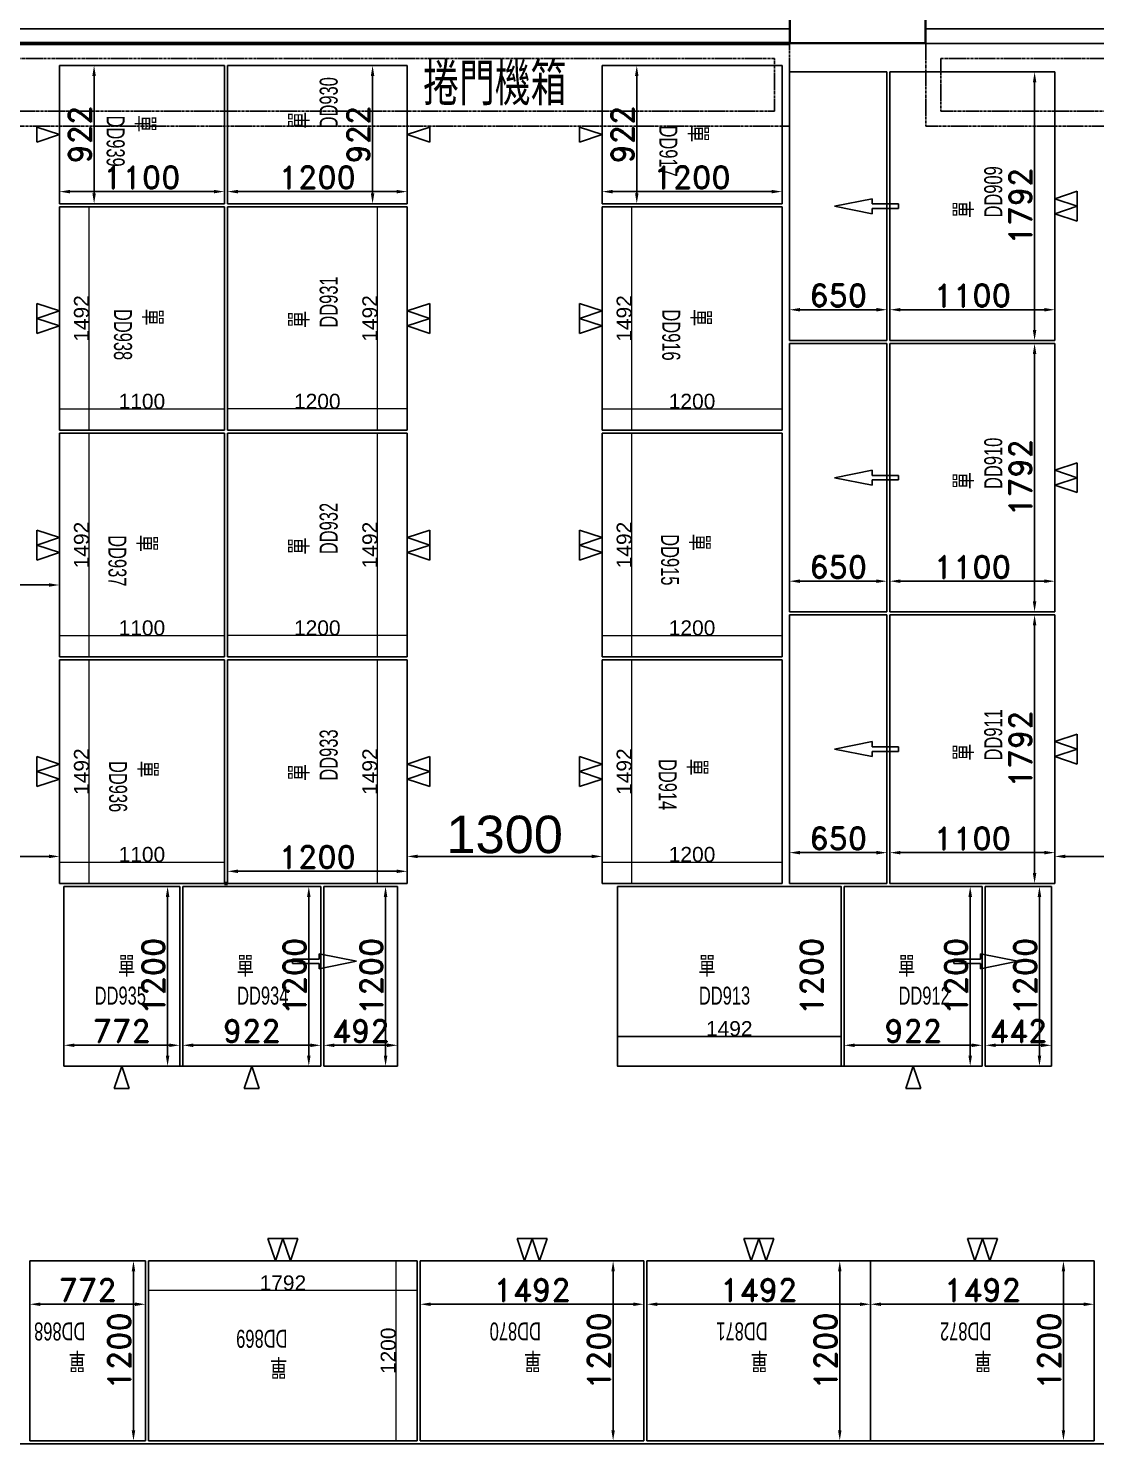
# Model space of a CAD drawing. Header units: millimetres. Extents: x 2191 to 43870, y 1353 to 35626.
# Drawn here: x 22239 to 29359, y 6926 to 16373 of the extents above; entities that cross this region are included whole.
import ezdxf

# ---------------------------------------------------------------- set-up
doc = ezdxf.new("R2010")
doc.units = ezdxf.units.MM
doc.linetypes.add('CENTER2', pattern=[28.575, 19.05, -3.175, 3.175, -3.175])
for name, color, linetype in [('archi', 8, 'Continuous'), ('OPEN', 4, 'Continuous'), ('中心線-2', 1, 'CENTER2'), ('動線', 6, 'Continuous'), ('單層倉', 5, 'Continuous'), ('文字', 7, 'Continuous'), ('标注', 7, 'Continuous'), ('標的物', 1, 'Continuous'), ('標示', 3, 'Continuous')]:
    doc.layers.add(name, color=color, linetype=linetype)
doc.styles.add('ROMAND', font='romand.shx', dxfattribs={"bigfont": 'chineset.shx'})
doc.styles.get("Standard").update_dxf_attribs({"font": 'arial.ttf'})
doc.styles.add('新細明體', font='PMingLiU.ttf', dxfattribs={"width": 0.7})
doc.dimstyles.new('ISO-25', dxfattribs={"dimtxt": 2.5, "dimasz": 2.5, "dimexe": 1.25, "dimexo": 0.625, "dimtad": 1, "dimtxsty": 'Standard', "dimcen": 2.5, "dimadec": 0, "dimazin": 0, "dimtfac": 1, "dimtmove": 0, "dimatfit": 3, "dimfxl": 1, "dimarcsym": 0})

# ---------------------------------------------------------------- blocks, each defined once
blk = doc.blocks.new('*D62')
at = {"layer": 'DEFPOINTS', "color": 0, "transparency": 16777216}
for p in [(26169.1, 9643.9), (26169.1, 9445.8), (27661.1, 9445.8)]:
    blk.add_point(p, dxfattribs=at)
at = {"layer": '标注', "color": 0, "lineweight": -2, "transparency": 16777216}
for p, q in [((26169.1, 9446.4), (26169.1, 9645.1)), ((27658.6, 9643.9), (26171.6, 9643.9)), ((27661.1, 9446.4), (27661.1, 9645.1))]:
    blk.add_line(p, q, dxfattribs=at)
at = {"layer": '标注', "color": 0, "transparency": 16777216}
for points in [[(26171.6, 9644.3), (26171.6, 9643.5), (26169.1, 9643.9)], [(27658.6, 9644.3), (27658.6, 9643.5), (27661.1, 9643.9)]]:
    blk.add_solid(points, dxfattribs=at)
at = {"layer": '标注', "color": 0, "lineweight": 5, "transparency": 16777216, "insert": (26915.1, 9695.6), "char_height": 100, "attachment_point": 5}
blk.add_mtext('1492', dxfattribs=at)

msp = doc.modelspace()

# ---------------------------------------------------------------- linework, layer by layer
at = {"color": 5, "lineweight": 25}
for p, q in [((22447.10415, 15182.48084), (22447.10415, 13690.48084)), ((23547.10415, 15182.48084), (22447.10415, 15182.48084)), ((23547.10415, 13690.48084), (23547.10415, 15182.48084)), ((23567.10415, 13690.48084), (23567.10415, 15182.48084)), ((23567.10415, 15182.48084), (24767.10415, 15182.48084)), ((24767.10415, 15182.48084), (24767.10415, 13690.48084)), ((26067.10415, 15182.48084), (26067.10415, 13690.48084)), ((27267.10415, 15182.48084), (26067.10415, 15182.48084)), ((27267.10415, 13690.48084), (27267.10415, 15182.48084)), ((22447.10415, 13690.48084), (23547.10415, 13690.48084)), ((22447.10415, 13670.13585), (22447.10415, 12178.13585)), ((23547.10415, 13670.13585), (22447.10415, 13670.13585)), ((23547.10415, 12178.13585), (23547.10415, 13670.13585)), ((24767.10415, 13690.48084), (23567.10415, 13690.48084)), ((23567.10415, 12178.13585), (23567.10415, 13670.13585)), ((23567.10415, 13670.13585), (24767.10415, 13670.13585)), ((24767.10415, 13670.13585), (24767.10415, 12178.13585)), ((26067.10415, 13690.48084), (27267.10415, 13690.48084)), ((26067.10415, 13670.13585), (26067.10415, 12178.13585)), ((27267.10415, 13670.13585), (26067.10415, 13670.13585)), ((27267.10415, 12178.13585), (27267.10415, 13670.13585)), ((22447.10415, 12178.13585), (23547.10415, 12178.13585)), ((22447.10415, 12157.79085), (22447.10415, 10665.79085)), ((23547.10415, 12157.79085), (22447.10415, 12157.79085)), ((23547.10415, 10665.79085), (23547.10415, 12157.79085)), ((24767.10415, 12178.13585), (23567.10415, 12178.13585)), ((23567.10415, 10665.79085), (23567.10415, 12157.79085)), ((23567.10415, 12157.79085), (24767.10415, 12157.79085)), ((24767.10415, 12157.79085), (24767.10415, 10665.79085)), ((26067.10415, 12178.13585), (27267.10415, 12178.13585)), ((26067.10415, 12157.79085), (26067.10415, 10665.79085)), ((27267.10415, 12157.79085), (26067.10415, 12157.79085)), ((27267.10415, 10665.79085), (27267.10415, 12157.79085)), ((22447.10415, 10665.79085), (23547.10415, 10665.79085)), ((24767.10415, 10665.79085), (23567.10415, 10665.79085)), ((26067.10415, 10665.79085), (27267.10415, 10665.79085)), ((23041.48608, 8145.79086), (24833.48608, 8145.79086)), ((23041.48608, 6945.79086), (23041.48608, 8145.79086)), ((24833.48608, 8145.79086), (24833.48608, 6945.79086)), ((24833.48608, 6945.79086), (23041.48608, 6945.79086))]:
    msp.add_line(p, q, dxfattribs=at)
at = {"layer": 'archi', "color": 7}
for p, q in [((27322.17754, 16275.79086, 3000), (27322.17754, 17175.79086, 3000)), ((28222.17754, 17175.79086, 3000), (28222.17754, 16275.79086, 3000)), ((28222.17754, 16275.79086, 3000), (27322.17754, 16275.79086, 3000)), ((20362.17753, 6925.79086, 3000), (38347.17754, 6925.79095, 3000))]:
    msp.add_line(p, q, dxfattribs=at)
at = {"layer": 'OPEN', "linetype": 'ByBlock'}
for p, q in [((28312.17731, 6925.79088, 3000), (21262.17731, 6925.79086, 3000)), ((34652.17731, 6925.79088, 3000), (28412.17731, 6925.79085, 3000))]:
    msp.add_line(p, q, dxfattribs=at)
at = {"layer": '中心線-2'}
for p, q in [((27317.17754, 16270.79086), (21277.17754, 16270.79086)), ((27317.17754, 15720.79086), (27317.17754, 16270.79086)), ((28227.17754, 16270.79086, 3000), (28227.17754, 15720.79086, 3000)), ((34417.17754, 16270.79086, 3000), (28227.17754, 16270.79086, 3000)), ((27217.17754, 16170.79086), (21377.17754, 16170.79086)), ((27217.17754, 15820.79086), (27217.17754, 16170.79086)), ((28327.17754, 16170.79086, 3000), (28327.17754, 15820.79086, 3000)), ((34317.17754, 16170.79086, 3000), (28327.17754, 16170.79086, 3000)), ((21377.17754, 15820.79086), (27217.17754, 15820.79086)), ((28327.17754, 15820.79086, 3000), (34317.17754, 15820.79086, 3000)), ((21277.17754, 15720.79086), (27317.17754, 15720.79086)), ((28227.17754, 15720.79086, 3000), (34417.17754, 15720.79086, 3000))]:
    msp.add_line(p, q, dxfattribs=at)
at = {"layer": '動線', "lineweight": -3}
for p, q in [((22297.10415, 15613.48084), (22297.10415, 15713.48084)), ((22297.10415, 15713.48084), (22447.10415, 15663.48084)), ((24917.10415, 15713.48084), (24767.10415, 15663.48084)), ((24917.10415, 15613.48084), (24917.10415, 15713.48084)), ((25917.10415, 15613.48084), (25917.10415, 15713.48084)), ((25917.10415, 15713.48084), (26067.10415, 15663.48084)), ((22447.10415, 15663.48084), (22297.10415, 15613.48084)), ((24767.10415, 15663.48084), (24917.10415, 15613.48084)), ((26067.10415, 15663.48084), (25917.10415, 15613.48084)), ((27867.55844, 15235.79063, -3000), (27617.55844, 15185.79063, -3000)), ((27867.55844, 15200.79063, -3000), (27867.55844, 15235.79063, -3000)), ((29087.10415, 15235.79085, -3000), (29237.10415, 15285.79085, -3000)), ((29237.10415, 15185.79085, -3000), (29087.10415, 15235.79085, -3000)), ((29237.10415, 15285.79085, -3000), (29237.10415, 15185.79085, -3000)), ((27617.55844, 15185.79063, -3000), (27867.55844, 15135.79063, -3000)), ((28045.19472, 15200.79063, -3000), (27867.55844, 15200.79063, -3000)), ((27867.55844, 15170.79063, -3000), (28045.19472, 15170.79063, -3000)), ((27867.55844, 15135.79063, -3000), (27867.55844, 15170.79063, -3000)), ((28045.19472, 15170.79063, -3000), (28045.19472, 15200.79063, -3000)), ((29087.10415, 15135.79085, -3000), (29237.10415, 15185.79085, -3000)), ((29237.10415, 15085.79085, -3000), (29087.10415, 15135.79085, -3000)), ((29237.10415, 15185.79085, -3000), (29237.10415, 15085.79085, -3000)), ((22447.10415, 14486.48084), (22297.10415, 14536.48084)), ((22297.10415, 14536.48084), (22297.10415, 14436.48084)), ((22297.10415, 14436.48084), (22447.10415, 14486.48084)), ((24767.10415, 14486.48084), (24917.10415, 14536.48084)), ((24917.10415, 14436.48084), (24767.10415, 14486.48084)), ((24917.10415, 14536.48084), (24917.10415, 14436.48084)), ((26067.10415, 14486.48084), (25917.10415, 14536.48084)), ((25917.10415, 14536.48084), (25917.10415, 14436.48084)), ((25917.10415, 14436.48084), (26067.10415, 14486.48084)), ((22447.10415, 14386.48084), (22297.10415, 14436.48084)), ((22297.10415, 14436.48084), (22297.10415, 14336.48084)), ((22297.10415, 14336.48084), (22447.10415, 14386.48084)), ((24767.10415, 14386.48084), (24917.10415, 14436.48084)), ((24917.10415, 14336.48084), (24767.10415, 14386.48084)), ((24917.10415, 14436.48084), (24917.10415, 14336.48084)), ((26067.10415, 14386.48084), (25917.10415, 14436.48084)), ((25917.10415, 14436.48084), (25917.10415, 14336.48084)), ((25917.10415, 14336.48084), (26067.10415, 14386.48084)), ((27867.55844, 13423.79063, -3000), (27617.55844, 13373.79063, -3000)), ((27867.55844, 13388.79063, -3000), (27867.55844, 13423.79063, -3000)), ((29087.10415, 13423.79085, -3000), (29237.10415, 13473.79085, -3000)), ((29237.10415, 13373.79085, -3000), (29087.10415, 13423.79085, -3000)), ((29237.10415, 13473.79085, -3000), (29237.10415, 13373.79085, -3000)), ((27617.55844, 13373.79063, -3000), (27867.55844, 13323.79063, -3000)), ((28045.19472, 13388.79063, -3000), (27867.55844, 13388.79063, -3000)), ((27867.55844, 13358.79063, -3000), (28045.19472, 13358.79063, -3000)), ((27867.55844, 13323.79063, -3000), (27867.55844, 13358.79063, -3000)), ((28045.19472, 13358.79063, -3000), (28045.19472, 13388.79063, -3000)), ((29087.10415, 13323.79085, -3000), (29237.10415, 13373.79085, -3000)), ((29237.10415, 13273.79085, -3000), (29087.10415, 13323.79085, -3000)), ((29237.10415, 13373.79085, -3000), (29237.10415, 13273.79085, -3000)), ((22447.10415, 12974.13585), (22297.10415, 13024.13585)), ((22297.10415, 13024.13585), (22297.10415, 12924.13585)), ((22297.10415, 12924.13585), (22447.10415, 12974.13585)), ((24767.10415, 12974.13585), (24917.10415, 13024.13585)), ((24917.10415, 12924.13585), (24767.10415, 12974.13585)), ((24917.10415, 13024.13585), (24917.10415, 12924.13585)), ((26067.10415, 12974.13585), (25917.10415, 13024.13585)), ((25917.10415, 13024.13585), (25917.10415, 12924.13585)), ((25917.10415, 12924.13585), (26067.10415, 12974.13585)), ((22447.10415, 12874.13585), (22297.10415, 12924.13585)), ((22297.10415, 12924.13585), (22297.10415, 12824.13585)), ((22297.10415, 12824.13585), (22447.10415, 12874.13585)), ((24767.10415, 12874.13585), (24917.10415, 12924.13585)), ((24917.10415, 12824.13585), (24767.10415, 12874.13585)), ((24917.10415, 12924.13585), (24917.10415, 12824.13585)), ((26067.10415, 12874.13585), (25917.10415, 12924.13585)), ((25917.10415, 12924.13585), (25917.10415, 12824.13585)), ((25917.10415, 12824.13585), (26067.10415, 12874.13585)), ((29087.10415, 11611.79085, -3000), (29237.10415, 11661.79085, -3000)), ((29237.10415, 11661.79085, -3000), (29237.10415, 11561.79085, -3000)), ((27867.55844, 11611.79063, -3000), (27617.55844, 11561.79063, -3000)), ((27617.55844, 11561.79063, -3000), (27867.55844, 11511.79063, -3000)), ((27867.55844, 11576.79063, -3000), (27867.55844, 11611.79063, -3000)), ((28045.19472, 11576.79063, -3000), (27867.55844, 11576.79063, -3000)), ((27867.55844, 11546.79063, -3000), (28045.19472, 11546.79063, -3000)), ((27867.55844, 11511.79063, -3000), (27867.55844, 11546.79063, -3000)), ((28045.19472, 11546.79063, -3000), (28045.19472, 11576.79063, -3000)), ((29237.10415, 11561.79085, -3000), (29087.10415, 11611.79085, -3000)), ((29087.10415, 11511.79085, -3000), (29237.10415, 11561.79085, -3000)), ((29237.10415, 11561.79085, -3000), (29237.10415, 11461.79085, -3000)), ((22447.10415, 11461.79085), (22297.10415, 11511.79085)), ((22297.10415, 11511.79085), (22297.10415, 11411.79085)), ((22297.10415, 11411.79085), (22447.10415, 11461.79085)), ((24767.10415, 11461.79085), (24917.10415, 11511.79085)), ((24917.10415, 11411.79085), (24767.10415, 11461.79085)), ((24917.10415, 11511.79085), (24917.10415, 11411.79085)), ((26067.10415, 11461.79085), (25917.10415, 11511.79085)), ((25917.10415, 11511.79085), (25917.10415, 11411.79085)), ((25917.10415, 11411.79085), (26067.10415, 11461.79085)), ((29237.10415, 11461.79085, -3000), (29087.10415, 11511.79085, -3000)), ((22447.10415, 11361.79085), (22297.10415, 11411.79085)), ((22297.10415, 11411.79085), (22297.10415, 11311.79085)), ((22297.10415, 11311.79085), (22447.10415, 11361.79085)), ((24767.10415, 11361.79085), (24917.10415, 11411.79085)), ((24917.10415, 11311.79085), (24767.10415, 11361.79085)), ((24917.10415, 11411.79085), (24917.10415, 11311.79085)), ((26067.10415, 11361.79085), (25917.10415, 11411.79085)), ((25917.10415, 11411.79085), (25917.10415, 11311.79085)), ((25917.10415, 11311.79085), (26067.10415, 11361.79085)), ((24179.22632, 10160.79089, -3000), (24001.59004, 10160.79089, -3000)), ((24001.59004, 10160.79089, -3000), (24001.59004, 10130.79089, -3000)), ((24001.59004, 10130.79089, -3000), (24179.22632, 10130.79089, -3000)), ((24429.22632, 10145.79089, -3000), (24179.22632, 10195.79089, -3000)), ((24179.22632, 10195.79089, -3000), (24179.22632, 10160.79089, -3000)), ((24179.22632, 10095.79089, -3000), (24429.22632, 10145.79089, -3000)), ((24179.22632, 10130.79089, -3000), (24179.22632, 10095.79089, -3000)), ((28591.22632, 10160.79089, -3000), (28413.59004, 10160.79089, -3000)), ((28413.59004, 10160.79089, -3000), (28413.59004, 10130.79089, -3000)), ((28413.59004, 10130.79089, -3000), (28591.22632, 10130.79089, -3000)), ((28841.22632, 10145.79089, -3000), (28591.22632, 10195.79089, -3000)), ((28591.22632, 10195.79089, -3000), (28591.22632, 10160.79089, -3000)), ((28591.22632, 10095.79089, -3000), (28841.22632, 10145.79089, -3000)), ((28591.22632, 10130.79089, -3000), (28591.22632, 10095.79089, -3000)), ((22813.10415, 9295.79085, -3000), (22863.10415, 9445.79085, -3000)), ((22863.10415, 9445.79085, -3000), (22913.10415, 9295.79085, -3000)), ((23680.10415, 9295.79085, -3000), (23730.10415, 9445.79085, -3000)), ((23730.10415, 9445.79085, -3000), (23780.10415, 9295.79085, -3000)), ((28092.10415, 9295.79085, -3000), (28142.10415, 9445.79085, -3000)), ((28142.10415, 9445.79085, -3000), (28192.10415, 9295.79085, -3000)), ((22913.10415, 9295.79085, -3000), (22813.10415, 9295.79085, -3000)), ((23780.10415, 9295.79085, -3000), (23680.10415, 9295.79085, -3000)), ((28192.10415, 9295.79085, -3000), (28092.10415, 9295.79085, -3000)), ((23887.48608, 8145.79086), (23837.48608, 8295.79086)), ((23837.48608, 8295.79086), (23937.48608, 8295.79086)), ((23937.48608, 8295.79086), (23887.48608, 8145.79086)), ((23987.48608, 8145.79086), (23937.48608, 8295.79086)), ((23937.48608, 8295.79086), (24037.48608, 8295.79086)), ((24037.48608, 8295.79086), (23987.48608, 8145.79086)), ((25549.48608, 8145.79086), (25499.48608, 8295.79086)), ((25499.48608, 8295.79086), (25599.48608, 8295.79086)), ((25599.48608, 8295.79086), (25549.48608, 8145.79086)), ((25649.48608, 8145.79086), (25599.48608, 8295.79086)), ((25599.48608, 8295.79086), (25699.48608, 8295.79086)), ((25699.48608, 8295.79086), (25649.48608, 8145.79086)), ((27061.48608, 8145.79086), (27011.48608, 8295.79086)), ((27011.48608, 8295.79086), (27111.48608, 8295.79086)), ((27111.48608, 8295.79086), (27061.48608, 8145.79086)), ((27161.48608, 8145.79086), (27111.48608, 8295.79086)), ((27111.48608, 8295.79086), (27211.48608, 8295.79086)), ((27211.48608, 8295.79086), (27161.48608, 8145.79086)), ((28553.48608, 8145.79086), (28503.48608, 8295.79086)), ((28503.48608, 8295.79086), (28603.48608, 8295.79086)), ((28603.48608, 8295.79086), (28553.48608, 8145.79086)), ((28653.48608, 8145.79086), (28603.48608, 8295.79086)), ((28603.48608, 8295.79086), (28703.48608, 8295.79086)), ((28703.48608, 8295.79086), (28653.48608, 8145.79086))]:
    msp.add_line(p, q, dxfattribs=at)
at = {"layer": '單層倉', "color": 6, "lineweight": 50}
for p, q in [((27317.17754, 16270.79086), (21277.17754, 16270.79086)), ((23547.10415, 10665.79085), (23567.10415, 10665.79085))]:
    msp.add_line(p, q, dxfattribs=at)
at = {"layer": '單層倉'}
for p, q in [((22447.10415, 16124.48084), (22447.10415, 15202.48084)), ((23547.10415, 16124.48084), (22447.10415, 16124.48084)), ((23547.10415, 15202.48084), (23547.10415, 16124.48084)), ((23567.10415, 15202.48084), (23567.10415, 16124.48084)), ((23567.10415, 16124.48084), (24767.10415, 16124.48084)), ((24767.10415, 16124.48084), (24767.10415, 15202.48084)), ((26067.10415, 16124.48084), (26067.10415, 15202.48084)), ((27267.10415, 16124.48084), (26067.10415, 16124.48084)), ((27267.10415, 15202.48084), (27267.10415, 16124.48084)), ((27317.10415, 16081.79085, -3000), (27317.10415, 14289.79085, -3000)), ((27967.10415, 16081.79085, -3000), (27317.10415, 16081.79085, -3000)), ((27967.10415, 14289.79085, -3000), (27967.10415, 16081.79085, -3000)), ((29087.10415, 16081.79085, -3000), (27987.10415, 16081.79085, -3000)), ((27987.10415, 16081.79085, -3000), (27987.10415, 14289.79085, -3000)), ((29087.10415, 14289.79085, -3000), (29087.10415, 16081.79085, -3000)), ((22447.10415, 15202.48084), (23547.10415, 15202.48084)), ((24767.10415, 15202.48084), (23567.10415, 15202.48084)), ((26067.10415, 15202.48084), (27267.10415, 15202.48084)), ((27317.10415, 14289.79085, -3000), (27967.10415, 14289.79085, -3000)), ((27317.10415, 14269.79085, -3000), (27317.10415, 12477.79085, -3000)), ((27967.10415, 14269.79085, -3000), (27317.10415, 14269.79085, -3000)), ((27967.10415, 12477.79085, -3000), (27967.10415, 14269.79085, -3000)), ((27987.10415, 14289.79085, -3000), (29087.10415, 14289.79085, -3000)), ((29087.10415, 14269.79085, -3000), (27987.10415, 14269.79085, -3000)), ((27987.10415, 14269.79085, -3000), (27987.10415, 12477.79085, -3000)), ((29087.10415, 12477.79085, -3000), (29087.10415, 14269.79085, -3000)), ((27317.10415, 12477.79085, -3000), (27967.10415, 12477.79085, -3000)), ((27987.10415, 12477.79085, -3000), (29087.10415, 12477.79085, -3000)), ((27317.10415, 12457.79085, -3000), (27317.10415, 10665.79085, -3000)), ((27967.10415, 12457.79085, -3000), (27317.10415, 12457.79085, -3000)), ((27967.10415, 10665.79085, -3000), (27967.10415, 12457.79085, -3000)), ((29087.10415, 12457.79085, -3000), (27987.10415, 12457.79085, -3000)), ((27987.10415, 12457.79085, -3000), (27987.10415, 10665.79085, -3000)), ((29087.10415, 10665.79085, -3000), (29087.10415, 12457.79085, -3000)), ((23249.10415, 10645.79085, -3000), (22477.10415, 10645.79085, -3000)), ((22477.10415, 10645.79085, -3000), (22477.10415, 9445.79085, -3000)), ((23249.10415, 9445.79085, -3000), (23249.10415, 10645.79085, -3000)), ((24191.10415, 10645.79085, -3000), (23269.10415, 10645.79085, -3000)), ((23269.10415, 10645.79085, -3000), (23269.10415, 9445.79085, -3000)), ((24191.10415, 9445.79085, -3000), (24191.10415, 10645.79085, -3000)), ((24703.10415, 10645.79085, -3000), (24211.10415, 10645.79085, -3000)), ((24211.10415, 10645.79085, -3000), (24211.10415, 9445.79085, -3000)), ((24703.10415, 9445.79085, -3000), (24703.10415, 10645.79085, -3000)), ((27317.10415, 10665.79085, -3000), (27967.10415, 10665.79085, -3000)), ((28603.10415, 10645.79085, -3000), (27681.10415, 10645.79085, -3000)), ((27681.10415, 10645.79085, -3000), (27681.10415, 9445.79085, -3000)), ((27987.10415, 10665.79085, -3000), (29087.10415, 10665.79085, -3000)), ((28603.10415, 9445.79085, -3000), (28603.10415, 10645.79085, -3000)), ((29065.10415, 10645.79085, -3000), (28623.10415, 10645.79085, -3000)), ((28623.10415, 10645.79085, -3000), (28623.10415, 9445.79085, -3000)), ((29065.10415, 9445.79085, -3000), (29065.10415, 10645.79085, -3000)), ((22477.10415, 9445.79085, -3000), (23249.10415, 9445.79085, -3000)), ((23269.10415, 9445.79085, -3000), (24191.10415, 9445.79085, -3000)), ((24211.10415, 9445.79085, -3000), (24703.10415, 9445.79085, -3000)), ((27681.10415, 9445.79085, -3000), (28603.10415, 9445.79085, -3000)), ((28623.10415, 9445.79085, -3000), (29065.10415, 9445.79085, -3000)), ((23021.48608, 8145.79083, 0), (22249.48608, 8145.79083, 0)), ((22249.48608, 8145.79083, 0), (22249.48608, 6945.79083, 0)), ((23021.48608, 6945.79083, 0), (23021.48608, 8145.79083, 0)), ((26345.48608, 8145.79086), (24853.48608, 8145.79086)), ((24853.48608, 8145.79086), (24853.48608, 6945.79086)), ((26345.48608, 6945.79086), (26345.48608, 8145.79086)), ((27857.48608, 8145.79086), (26365.48608, 8145.79086)), ((26365.48608, 8145.79086), (26365.48608, 6945.79086)), ((29349.48608, 8145.79086), (27857.48608, 8145.79086)), ((27857.48608, 8145.79086), (27857.48608, 6945.79086)), ((27857.48608, 6945.79086), (27857.48608, 8145.79086)), ((29349.48608, 6945.79086), (29349.48608, 8145.79086)), ((22249.48608, 6945.79083, 0), (23021.48608, 6945.79083, 0)), ((24853.48608, 6945.79086), (26345.48608, 6945.79086)), ((26365.48608, 6945.79086), (27857.48608, 6945.79086)), ((27857.48608, 6945.79086), (29349.48608, 6945.79086))]:
    msp.add_line(p, q, dxfattribs=at)
at = {"layer": '單層倉', "color": 5, "lineweight": 25}
for p, q in [((23269.10415, 9445.79085, -3000), (23249.10415, 9445.79085, -3000)), ((27661.10415, 9445.79085, -3000), (27681.10415, 9445.79085, -3000))]:
    msp.add_line(p, q, dxfattribs=at)
at = {"layer": '單層倉', "color": 5, "lineweight": 25, "elevation": -3000}
msp.add_lwpolyline([(26169.10415, 10645.79085), (27661.10415, 10645.79085), (27661.10415, 9445.79085), (26169.10415, 9445.79085)], close=True, dxfattribs=at)
at = {"layer": '标注', "color": 252, "lineweight": 5, "true_color": 0x939598}
for p, q in [((22447.72915, 15182.48084), (22646.43849, 15182.48084)), ((22645.18849, 13692.98084), (22645.18849, 15179.98084)), ((24766.47915, 15182.48084), (24567.76982, 15182.48084)), ((24569.01982, 13692.98084), (24569.01982, 15179.98084)), ((26067.72915, 15182.48084), (26266.43849, 15182.48084)), ((26265.18849, 13692.98084), (26265.18849, 15179.98084)), ((22447.10415, 13691.10584), (22447.10415, 13833.72317)), ((22449.60415, 13832.47317), (23544.60415, 13832.47317)), ((23547.10415, 13691.10584), (23547.10415, 13833.72317)), ((23567.10415, 13691.10584), (23567.10415, 13833.72317)), ((24764.60415, 13832.47317), (23569.60415, 13832.47317)), ((24767.10415, 13691.10584), (24767.10415, 13833.72317)), ((26067.10415, 13691.10584), (26067.10415, 13833.72317)), ((26069.60415, 13832.47317), (27264.60415, 13832.47317)), ((27267.10415, 13691.10584), (27267.10415, 13833.72317)), ((22447.72915, 13690.48084), (22646.43849, 13690.48084)), ((22447.72915, 13670.13585), (22646.43849, 13670.13585)), ((22645.18849, 12180.63585), (22645.18849, 13667.63585)), ((24766.47915, 13690.48084), (24567.76982, 13690.48084)), ((24766.47915, 13670.13585), (24567.76982, 13670.13585)), ((24569.01982, 12180.63585), (24569.01982, 13667.63585)), ((26067.72915, 13690.48084), (26266.43849, 13690.48084)), ((26067.72915, 13670.13585), (26266.43849, 13670.13585)), ((26265.18849, 12180.63585), (26265.18849, 13667.63585)), ((22447.10415, 12178.76085), (22447.10415, 12321.37817)), ((22449.60415, 12320.12817), (23544.60415, 12320.12817)), ((23547.10415, 12178.76085), (23547.10415, 12321.37817)), ((23567.10415, 12178.76085), (23567.10415, 12321.37817)), ((24764.60415, 12320.12817), (23569.60415, 12320.12817)), ((24767.10415, 12178.76085), (24767.10415, 12321.37817)), ((26067.10415, 12178.76085), (26067.10415, 12321.37817)), ((26069.60415, 12320.12817), (27264.60415, 12320.12817)), ((27267.10415, 12178.76085), (27267.10415, 12321.37817)), ((22447.72915, 12178.13585), (22646.43849, 12178.13585)), ((22447.72915, 12157.79085), (22646.43849, 12157.79085)), ((22645.18849, 10668.29085), (22645.18849, 12155.29085)), ((24766.47915, 12178.13585), (24567.76982, 12178.13585)), ((24766.47915, 12157.79085), (24567.76982, 12157.79085)), ((24569.01982, 10668.29085), (24569.01982, 12155.29085)), ((26067.72915, 12178.13585), (26266.43849, 12178.13585)), ((26067.72915, 12157.79085), (26266.43849, 12157.79085)), ((26265.18849, 10668.29085), (26265.18849, 12155.29085)), ((22447.10415, 10666.41585), (22447.10415, 10809.03318)), ((22449.60415, 10807.78318), (23544.60415, 10807.78318)), ((23547.10415, 10666.41585), (23547.10415, 10809.03318)), ((26067.10415, 10666.41585), (26067.10415, 10809.03318)), ((26069.60415, 10807.78318), (27264.60415, 10807.78318)), ((27267.10415, 10666.41585), (27267.10415, 10809.03318)), ((22447.72915, 10665.79085), (22646.43849, 10665.79085)), ((24766.47915, 10665.79085), (24567.76982, 10665.79085)), ((26067.72915, 10665.79085), (26266.43849, 10665.79085)), ((23041.48608, 8145.16586), (23041.48608, 7946.45652)), ((24832.86108, 8145.79086), (24690.24375, 8145.79086)), ((24691.49375, 8143.29086), (24691.49375, 6948.29086)), ((24833.48608, 8145.16586), (24833.48608, 7946.45652)), ((24830.98608, 7947.70652), (23043.98608, 7947.70652)), ((24832.86108, 6945.79086), (24690.24375, 6945.79086))]:
    msp.add_line(p, q, dxfattribs=at)
at = {"layer": '标注', "color": 252, "lineweight": 50, "true_color": 0x939598}
for points in [[(22644.77183, 15179.98084), (22645.60516, 15179.98084), (22645.18849, 15182.48084)], [(24568.60315, 15179.98084), (24569.43648, 15179.98084), (24569.01982, 15182.48084)], [(26264.77183, 15179.98084), (26265.60516, 15179.98084), (26265.18849, 15182.48084)], [(22449.60415, 13832.88983), (22449.60415, 13832.0565), (22447.10415, 13832.47317)], [(23544.60415, 13832.88983), (23544.60415, 13832.0565), (23547.10415, 13832.47317)], [(23569.60415, 13832.88983), (23569.60415, 13832.0565), (23567.10415, 13832.47317)], [(24764.60415, 13832.88983), (24764.60415, 13832.0565), (24767.10415, 13832.47317)], [(26069.60415, 13832.88983), (26069.60415, 13832.0565), (26067.10415, 13832.47317)], [(27264.60415, 13832.88983), (27264.60415, 13832.0565), (27267.10415, 13832.47317)], [(22644.77183, 13692.98084), (22645.60516, 13692.98084), (22645.18849, 13690.48084)], [(22644.77183, 13667.63585), (22645.60516, 13667.63585), (22645.18849, 13670.13585)], [(24568.60315, 13692.98084), (24569.43648, 13692.98084), (24569.01982, 13690.48084)], [(24568.60315, 13667.63585), (24569.43648, 13667.63585), (24569.01982, 13670.13585)], [(26264.77183, 13692.98084), (26265.60516, 13692.98084), (26265.18849, 13690.48084)], [(26264.77183, 13667.63585), (26265.60516, 13667.63585), (26265.18849, 13670.13585)], [(22449.60415, 12320.54484), (22449.60415, 12319.71151), (22447.10415, 12320.12817)], [(23544.60415, 12320.54484), (23544.60415, 12319.71151), (23547.10415, 12320.12817)], [(23569.60415, 12320.54484), (23569.60415, 12319.71151), (23567.10415, 12320.12817)], [(24764.60415, 12320.54484), (24764.60415, 12319.71151), (24767.10415, 12320.12817)], [(26069.60415, 12320.54484), (26069.60415, 12319.71151), (26067.10415, 12320.12817)], [(27264.60415, 12320.54484), (27264.60415, 12319.71151), (27267.10415, 12320.12817)], [(22644.77183, 12180.63585), (22645.60516, 12180.63585), (22645.18849, 12178.13585)], [(22644.77183, 12155.29085), (22645.60516, 12155.29085), (22645.18849, 12157.79085)], [(24568.60315, 12180.63585), (24569.43648, 12180.63585), (24569.01982, 12178.13585)], [(24568.60315, 12155.29085), (24569.43648, 12155.29085), (24569.01982, 12157.79085)], [(26264.77183, 12180.63585), (26265.60516, 12180.63585), (26265.18849, 12178.13585)], [(26264.77183, 12155.29085), (26265.60516, 12155.29085), (26265.18849, 12157.79085)], [(22449.60415, 10808.19984), (22449.60415, 10807.36651), (22447.10415, 10807.78318)], [(23544.60415, 10808.19984), (23544.60415, 10807.36651), (23547.10415, 10807.78318)], [(26069.60415, 10808.19984), (26069.60415, 10807.36651), (26067.10415, 10807.78318)], [(27264.60415, 10808.19984), (27264.60415, 10807.36651), (27267.10415, 10807.78318)], [(22644.77183, 10668.29085), (22645.60516, 10668.29085), (22645.18849, 10665.79085)], [(24568.60315, 10668.29085), (24569.43648, 10668.29085), (24569.01982, 10665.79085)], [(26264.77183, 10668.29085), (26265.60516, 10668.29085), (26265.18849, 10665.79085)], [(24691.07709, 8143.29086), (24691.91042, 8143.29086), (24691.49375, 8145.79086)], [(23043.98608, 7948.12319), (23043.98608, 7947.28986), (23041.48608, 7947.70652)], [(24830.98608, 7948.12319), (24830.98608, 7947.28986), (24833.48608, 7947.70652)], [(24691.07709, 6948.29086), (24691.91042, 6948.29086), (24691.49375, 6945.79086)]]:
    msp.add_solid(points, dxfattribs=at)
at = {"layer": '標的物'}
for p, q in [((27317.17754, 17180.79086, 3000), (27317.17754, 16270.79086, 3000)), ((28227.17754, 16270.79086, 3000), (28227.17754, 17180.79086, 3000)), ((27317.17754, 16370.79086), (21277.17754, 16370.79086)), ((27317.17754, 16270.79086), (27317.17754, 16370.79086)), ((34417.17754, 16370.79086, 3000), (28227.17754, 16370.79086, 3000)), ((28227.17754, 16370.79086, 3000), (28227.17754, 16270.79086, 3000)), ((21277.17754, 16270.79086), (27317.17754, 16270.79086)), ((27317.17754, 16270.79086, 3000), (28227.17754, 16270.79086, 3000)), ((28227.17754, 16270.79086, 3000), (34417.17754, 16270.79086, 3000)), ((39363.6462, 6925.79086, 3000), (20362.17753, 6925.79086, 3000))]:
    msp.add_line(p, q, dxfattribs=at)
at = {"layer": '標示', "color": 251}
for p, q in [((22447.10415, 16124.48084), (22698.21698, 16124.48084)), ((24767.10415, 16124.48084), (24515.99132, 16124.48084)), ((26067.10415, 16124.48084), (26318.21698, 16124.48084)), ((29087.10415, 16081.79085, -3000), (28932.01763, 16081.79085, -3000)), ((22678.21698, 16054.48084), (22678.21698, 15272.48084)), ((24535.99132, 16054.48084), (24535.99132, 15272.48084)), ((26298.21698, 16054.48084), (26298.21698, 15272.48084)), ((28952.01763, 14359.79085, -3000), (28952.01763, 16011.79085, -3000)), ((22447.10415, 15202.48084), (22447.10415, 15303.09892)), ((23477.10415, 15283.09892), (22517.10415, 15283.09892)), ((23547.10415, 15202.48084), (23547.10415, 15303.09892)), ((23567.10415, 15202.48084), (23567.10415, 15303.09892)), ((23637.10415, 15283.09892), (24697.10415, 15283.09892)), ((24767.10415, 15202.48084), (24767.10415, 15303.09892)), ((26067.10415, 15202.48084), (26067.10415, 15303.09892)), ((27197.10415, 15283.09892), (26137.10415, 15283.09892)), ((27267.10415, 15202.48084), (27267.10415, 15303.09892)), ((22447.10415, 15202.48084), (22698.21698, 15202.48084)), ((24767.10415, 15202.48084), (24515.99132, 15202.48084)), ((26067.10415, 15202.48084), (26318.21698, 15202.48084)), ((27317.10415, 14289.79085, -3000), (27317.10415, 14514.83485, -3000)), ((27897.10415, 14494.83485, -3000), (27387.10415, 14494.83485, -3000)), ((27967.10415, 14289.79085, -3000), (27967.10415, 14514.83485, -3000)), ((27987.10415, 14289.79085, -3000), (27987.10415, 14514.83485, -3000)), ((28057.10415, 14494.83485, -3000), (29017.10415, 14494.83485, -3000)), ((29087.10415, 14289.79085, -3000), (29087.10415, 14514.83485, -3000)), ((29087.10415, 14289.79085, -3000), (28932.01763, 14289.79085, -3000)), ((29087.10415, 14269.79085, -3000), (28932.01763, 14269.79085, -3000)), ((28952.01763, 12547.79085, -3000), (28952.01763, 14199.79085, -3000)), ((27317.10415, 12477.79085, -3000), (27317.10415, 12702.83485, -3000)), ((27897.10415, 12682.83485, -3000), (27387.10415, 12682.83485, -3000)), ((27967.10415, 12477.79085, -3000), (27967.10415, 12702.83485, -3000)), ((27987.10415, 12477.79085, -3000), (27987.10415, 12702.83485, -3000)), ((28057.10415, 12682.83485, -3000), (29017.10415, 12682.83485, -3000)), ((29087.10415, 12477.79085, -3000), (29087.10415, 12702.83485, -3000)), ((29087.10415, 12477.79085, -3000), (28932.01763, 12477.79085, -3000)), ((29087.10415, 12457.79085, -3000), (28932.01763, 12457.79085, -3000)), ((28952.01763, 10735.79085, -3000), (28952.01763, 12387.79085, -3000)), ((27317.10415, 10665.79085, -3000), (27317.10415, 10890.83485, -3000)), ((27897.10415, 10870.83485, -3000), (27387.10415, 10870.83485, -3000)), ((27967.10415, 10665.79085, -3000), (27967.10415, 10890.83485, -3000)), ((27987.10415, 10665.79085, -3000), (27987.10415, 10890.83485, -3000)), ((28057.10415, 10870.83485, -3000), (29017.10415, 10870.83485, -3000)), ((29087.10415, 10665.79085, -3000), (29087.10415, 10890.83485, -3000)), ((23567.10415, 10665.79085), (23567.10415, 10766.40893)), ((23637.10415, 10746.40893), (24697.10415, 10746.40893)), ((24767.10415, 10665.79085), (24767.10415, 10766.40893)), ((23249.10415, 10645.79085, -3000), (23148.48608, 10645.79085, -3000)), ((24191.10415, 10645.79085, -3000), (24090.48608, 10645.79085, -3000)), ((24703.10415, 10645.79085, -3000), (24602.48608, 10645.79085, -3000)), ((28603.10415, 10645.79085, -3000), (28502.48608, 10645.79085, -3000)), ((29087.10415, 10665.79085, -3000), (28932.01763, 10665.79085, -3000)), ((29065.10415, 10645.79085, -3000), (28964.48608, 10645.79085, -3000)), ((23168.48608, 10575.79085, -3000), (23168.48608, 9515.79085, -3000)), ((24110.48608, 10575.79085, -3000), (24110.48608, 9515.79085, -3000)), ((24622.48608, 10575.79085, -3000), (24622.48608, 9515.79085, -3000)), ((28522.48608, 10575.79085, -3000), (28522.48608, 9515.79085, -3000)), ((28984.48608, 10575.79085, -3000), (28984.48608, 9515.79085, -3000)), ((22477.10415, 9445.79085, -3000), (22477.10415, 9605.03295, -3000)), ((22547.10415, 9585.03295, -3000), (23179.10415, 9585.03295, -3000)), ((23249.10415, 9445.79085, -3000), (23249.10415, 9605.03295, -3000)), ((23269.10415, 9445.79085, -3000), (23269.10415, 9605.03295, -3000)), ((23339.10415, 9585.03295, -3000), (24121.10415, 9585.03295, -3000)), ((24191.10415, 9445.79085, -3000), (24191.10415, 9605.03295, -3000)), ((24211.10415, 9445.79085, -3000), (24211.10415, 9605.03295, -3000)), ((24281.10415, 9585.03295, -3000), (24633.10415, 9585.03295, -3000)), ((24703.10415, 9445.79085, -3000), (24703.10415, 9605.03295, -3000)), ((27681.10415, 9445.79085, -3000), (27681.10415, 9605.03295, -3000)), ((27751.10415, 9585.03295, -3000), (28533.10415, 9585.03295, -3000)), ((28603.10415, 9445.79085, -3000), (28603.10415, 9605.03295, -3000)), ((28623.10415, 9445.79085, -3000), (28623.10415, 9605.03295, -3000)), ((28693.10415, 9585.03295, -3000), (28995.10415, 9585.03295, -3000)), ((29065.10415, 9445.79085, -3000), (29065.10415, 9605.03295, -3000)), ((23249.10415, 9445.79085, -3000), (23148.48608, 9445.79085, -3000)), ((24191.10415, 9445.79085, -3000), (24090.48608, 9445.79085, -3000)), ((24703.10415, 9445.79085, -3000), (24602.48608, 9445.79085, -3000)), ((28603.10415, 9445.79085, -3000), (28502.48608, 9445.79085, -3000)), ((29065.10415, 9445.79085, -3000), (28964.48608, 9445.79085, -3000)), ((22249.48608, 8145.79083, 0), (22249.48608, 7836.60485, 0)), ((23021.48608, 8145.79083, 0), (22920.868, 8145.79083, 0)), ((23021.48608, 8145.79083, 0), (23021.48608, 7836.60485, 0)), ((24853.48608, 8145.79086), (24853.48608, 7836.60488)), ((26345.48608, 8145.79086), (26120.44208, 8145.79086)), ((26345.48608, 8145.79086), (26345.48608, 7836.60488)), ((26365.48608, 8145.79086), (26365.48608, 7836.60488)), ((27857.48608, 8145.79086), (27632.44208, 8145.79086)), ((27857.48608, 8145.79086), (27857.48608, 7836.60488)), ((27857.48608, 8145.79086), (27857.48608, 7836.60488)), ((29349.48608, 8145.79086), (29124.44208, 8145.79086)), ((29349.48608, 8145.79086), (29349.48608, 7836.60488)), ((22940.868, 7015.79083, 0), (22940.868, 8075.79083, 0)), ((26140.44208, 7015.79086), (26140.44208, 8075.79086)), ((27652.44208, 7015.79086), (27652.44208, 8075.79086)), ((29144.44208, 7015.79086), (29144.44208, 8075.79086)), ((22951.48608, 7856.60485, 0), (22319.48608, 7856.60485, 0)), ((26275.48608, 7856.60488), (24923.48608, 7856.60488)), ((27787.48608, 7856.60488), (26435.48608, 7856.60488)), ((29279.48608, 7856.60488), (27927.48608, 7856.60488)), ((23021.48608, 6945.79083, 0), (22920.868, 6945.79083, 0)), ((26345.48608, 6945.79086), (26120.44208, 6945.79086)), ((27857.48608, 6945.79086), (27632.44208, 6945.79086)), ((29349.48608, 6945.79086), (29124.44208, 6945.79086))]:
    msp.add_line(p, q, dxfattribs=at)
at = {"layer": '標示'}
for p, q in [((22447.10415, 12477.42808, -3000), (22447.10415, 12677.486, -3000)), ((21217.10415, 12657.486, -3000), (22377.10415, 12657.486, -3000)), ((22447.10415, 10665.79085, -3000), (22447.10415, 10865.84877, -3000)), ((24767.10415, 10665.79085, -3000), (24767.10415, 10865.84877, -3000)), ((26067.10415, 10665.79085, -3000), (26067.10415, 10865.84877, -3000)), ((29087.10415, 10665.79085, -3000), (29087.10415, 10865.84877, -3000)), ((21217.10415, 10845.84877, -3000), (22377.10415, 10845.84877, -3000)), ((24837.10415, 10845.84877, -3000), (25997.10415, 10845.84877, -3000)), ((29157.10415, 10845.84877, -3000), (30317.10415, 10845.84877, -3000))]:
    msp.add_line(p, q, dxfattribs=at)
at = {"layer": '標示', "color": 251, "lineweight": 50}
for points in [[(22666.55032, 16054.48084), (22689.88365, 16054.48084), (22678.21698, 16124.48084)], [(24524.32466, 16054.48084), (24547.65799, 16054.48084), (24535.99132, 16124.48084)], [(26286.55032, 16054.48084), (26309.88365, 16054.48084), (26298.21698, 16124.48084)], [(28940.35096, 16011.79085, -3000), (28963.6843, 16011.79085, -3000), (28952.01763, 16081.79085, -3000)], [(22517.10415, 15294.76559), (22517.10415, 15271.43225), (22447.10415, 15283.09892)], [(22666.55032, 15272.48084), (22689.88365, 15272.48084), (22678.21698, 15202.48084)], [(23477.10415, 15294.76559), (23477.10415, 15271.43225), (23547.10415, 15283.09892)], [(23637.10415, 15294.76559), (23637.10415, 15271.43225), (23567.10415, 15283.09892)], [(24524.32466, 15272.48084), (24547.65799, 15272.48084), (24535.99132, 15202.48084)], [(24697.10415, 15294.76559), (24697.10415, 15271.43225), (24767.10415, 15283.09892)], [(26137.10415, 15294.76559), (26137.10415, 15271.43225), (26067.10415, 15283.09892)], [(26286.55032, 15272.48084), (26309.88365, 15272.48084), (26298.21698, 15202.48084)], [(27197.10415, 15294.76559), (27197.10415, 15271.43225), (27267.10415, 15283.09892)], [(27387.10415, 14506.50151, -3000), (27387.10415, 14483.16818, -3000), (27317.10415, 14494.83485, -3000)], [(27897.10415, 14506.50151, -3000), (27897.10415, 14483.16818, -3000), (27967.10415, 14494.83485, -3000)], [(28057.10415, 14506.50151, -3000), (28057.10415, 14483.16818, -3000), (27987.10415, 14494.83485, -3000)], [(29017.10415, 14506.50151, -3000), (29017.10415, 14483.16818, -3000), (29087.10415, 14494.83485, -3000)], [(28940.35096, 14359.79085, -3000), (28963.6843, 14359.79085, -3000), (28952.01763, 14289.79085, -3000)], [(28940.35096, 14199.79085, -3000), (28963.6843, 14199.79085, -3000), (28952.01763, 14269.79085, -3000)], [(27387.10415, 12694.50151, -3000), (27387.10415, 12671.16818, -3000), (27317.10415, 12682.83485, -3000)], [(27897.10415, 12694.50151, -3000), (27897.10415, 12671.16818, -3000), (27967.10415, 12682.83485, -3000)], [(28057.10415, 12694.50151, -3000), (28057.10415, 12671.16818, -3000), (27987.10415, 12682.83485, -3000)], [(29017.10415, 12694.50151, -3000), (29017.10415, 12671.16818, -3000), (29087.10415, 12682.83485, -3000)], [(28940.35096, 12547.79085, -3000), (28963.6843, 12547.79085, -3000), (28952.01763, 12477.79085, -3000)], [(28940.35096, 12387.79085, -3000), (28963.6843, 12387.79085, -3000), (28952.01763, 12457.79085, -3000)], [(27387.10415, 10882.50151, -3000), (27387.10415, 10859.16818, -3000), (27317.10415, 10870.83485, -3000)], [(27897.10415, 10882.50151, -3000), (27897.10415, 10859.16818, -3000), (27967.10415, 10870.83485, -3000)], [(28057.10415, 10882.50151, -3000), (28057.10415, 10859.16818, -3000), (27987.10415, 10870.83485, -3000)], [(29017.10415, 10882.50151, -3000), (29017.10415, 10859.16818, -3000), (29087.10415, 10870.83485, -3000)], [(23637.10415, 10758.0756), (23637.10415, 10734.74226), (23567.10415, 10746.40893)], [(24697.10415, 10758.0756), (24697.10415, 10734.74226), (24767.10415, 10746.40893)], [(28940.35096, 10735.79085, -3000), (28963.6843, 10735.79085, -3000), (28952.01763, 10665.79085, -3000)], [(23156.81941, 10575.79085, -3000), (23180.15274, 10575.79085, -3000), (23168.48608, 10645.79085, -3000)], [(24098.81941, 10575.79085, -3000), (24122.15274, 10575.79085, -3000), (24110.48608, 10645.79085, -3000)], [(24610.81941, 10575.79085, -3000), (24634.15274, 10575.79085, -3000), (24622.48608, 10645.79085, -3000)], [(28510.81941, 10575.79085, -3000), (28534.15274, 10575.79085, -3000), (28522.48608, 10645.79085, -3000)], [(28972.81941, 10575.79085, -3000), (28996.15274, 10575.79085, -3000), (28984.48608, 10645.79085, -3000)], [(22547.10415, 9596.69962, -3000), (22547.10415, 9573.36629, -3000), (22477.10415, 9585.03295, -3000)], [(23179.10415, 9596.69962, -3000), (23179.10415, 9573.36629, -3000), (23249.10415, 9585.03295, -3000)], [(23339.10415, 9596.69962, -3000), (23339.10415, 9573.36629, -3000), (23269.10415, 9585.03295, -3000)], [(24121.10415, 9596.69962, -3000), (24121.10415, 9573.36629, -3000), (24191.10415, 9585.03295, -3000)], [(24281.10415, 9596.69962, -3000), (24281.10415, 9573.36629, -3000), (24211.10415, 9585.03295, -3000)], [(24633.10415, 9596.69962, -3000), (24633.10415, 9573.36629, -3000), (24703.10415, 9585.03295, -3000)], [(27751.10415, 9596.69962, -3000), (27751.10415, 9573.36629, -3000), (27681.10415, 9585.03295, -3000)], [(28533.10415, 9596.69962, -3000), (28533.10415, 9573.36629, -3000), (28603.10415, 9585.03295, -3000)], [(28693.10415, 9596.69962, -3000), (28693.10415, 9573.36629, -3000), (28623.10415, 9585.03295, -3000)], [(28995.10415, 9596.69962, -3000), (28995.10415, 9573.36629, -3000), (29065.10415, 9585.03295, -3000)], [(23156.81941, 9515.79085, -3000), (23180.15274, 9515.79085, -3000), (23168.48608, 9445.79085, -3000)], [(24098.81941, 9515.79085, -3000), (24122.15274, 9515.79085, -3000), (24110.48608, 9445.79085, -3000)], [(24610.81941, 9515.79085, -3000), (24634.15274, 9515.79085, -3000), (24622.48608, 9445.79085, -3000)], [(28510.81941, 9515.79085, -3000), (28534.15274, 9515.79085, -3000), (28522.48608, 9445.79085, -3000)], [(28972.81941, 9515.79085, -3000), (28996.15274, 9515.79085, -3000), (28984.48608, 9445.79085, -3000)], [(22929.20133, 8075.79083, 0), (22952.53467, 8075.79083, 0), (22940.868, 8145.79083, 0)], [(26128.77542, 8075.79086), (26152.10875, 8075.79086), (26140.44208, 8145.79086)], [(27640.77542, 8075.79086), (27664.10875, 8075.79086), (27652.44208, 8145.79086)], [(29132.77542, 8075.79086), (29156.10875, 8075.79086), (29144.44208, 8145.79086)], [(22319.48608, 7868.27152, 0), (22319.48608, 7844.93818, 0), (22249.48608, 7856.60485, 0)], [(22951.48608, 7868.27152, 0), (22951.48608, 7844.93818, 0), (23021.48608, 7856.60485, 0)], [(24923.48608, 7868.27155), (24923.48608, 7844.93821), (24853.48608, 7856.60488)], [(26275.48608, 7868.27155), (26275.48608, 7844.93821), (26345.48608, 7856.60488)], [(26435.48608, 7868.27155), (26435.48608, 7844.93821), (26365.48608, 7856.60488)], [(27787.48608, 7868.27155), (27787.48608, 7844.93821), (27857.48608, 7856.60488)], [(27927.48608, 7868.27155), (27927.48608, 7844.93821), (27857.48608, 7856.60488)], [(29279.48608, 7868.27155), (29279.48608, 7844.93821), (29349.48608, 7856.60488)], [(22929.20133, 7015.79083, 0), (22952.53467, 7015.79083, 0), (22940.868, 6945.79083, 0)], [(26128.77542, 7015.79086), (26152.10875, 7015.79086), (26140.44208, 6945.79086)], [(27640.77542, 7015.79086), (27664.10875, 7015.79086), (27652.44208, 6945.79086)], [(29132.77542, 7015.79086), (29156.10875, 7015.79086), (29144.44208, 6945.79086)]]:
    msp.add_solid(points, dxfattribs=at)
at = {"layer": '標示', "lineweight": 50}
for points in [[(22377.10415, 12669.15267, -3000), (22377.10415, 12645.81933, -3000), (22447.10415, 12657.486, -3000)], [(22377.10415, 10857.51544, -3000), (22377.10415, 10834.1821, -3000), (22447.10415, 10845.84877, -3000)], [(24837.10415, 10857.51544, -3000), (24837.10415, 10834.1821, -3000), (24767.10415, 10845.84877, -3000)], [(25997.10415, 10857.51544, -3000), (25997.10415, 10834.1821, -3000), (26067.10415, 10845.84877, -3000)], [(29157.10415, 10857.51544, -3000), (29157.10415, 10834.1821, -3000), (29087.10415, 10845.84877, -3000)]]:
    msp.add_solid(points, dxfattribs=at)

# ---------------------------------------------------------------- texts
at = {"layer": '文字', "color": 7, "lineweight": 50, "style": '新細明體', "width": 0.7}
for s, height, rotation, p in [('捲門機箱', 250, 360, (24873.72864, 15886.59214)), ('DD930', 120, 90, (24302.96487, 15705.27028)), ('DD939', 120, 270, (22761.93379, 15791.37379, -3000)), ('DD917', 120, 270, (26449.42832, 15724.56497, -3000)), ('DD909', 120, 90, (28736.01099, 15110.62731, -3000)), ('DD931', 120, 90, (24302.96487, 14375.40569)), ('DD938', 120, 270, (22810.98026, 14499.90416, -3000)), ('DD916', 120, 270, (26468.26735, 14496.87461, -3000)), ('DD910', 120, 90, (28736.01099, 13298.62731, -3000)), ('DD932', 120, 90, (24302.96487, 12863.40569)), ('DD937', 120, 270, (22773.83163, 12990.01725, -3000)), ('DD915', 120, 270, (26460.48627, 12996.42174, -3000)), ('DD911', 120, 90, (28736.01099, 11486.62731, -3000)), ('DD933', 120, 90, (24302.96487, 11351.40569)), ('DD936', 120, 270, (22778.45936, 11482.70357, -3000)), ('DD914', 120, 270, (26444.92411, 11495.96917, -3000)), ('DD868', 120, 180, (22620.1836, 7734.90618, 0)), ('DD869', 120, 180, (23968.29403, 7685.89117, 4891.82256)), ('DD870', 120, 180, (25659.1836, 7734.90621)), ('DD871', 120, 180, (27171.1836, 7734.90621)), ('DD872', 120, 180, (28663.1836, 7734.90621))]:
    msp.add_text(s, height=height, rotation=rotation, dxfattribs=at).set_placement(p)
at = {"layer": '文字', "color": 6, "lineweight": 50, "style": '新細明體', "width": 0.7}
for rotation, p in [(270, (22962.28263, 15794.18193, -3000)), (90, (24102.61604, 15702.46214)), (270, (26649.77715, 15727.37311, -3000)), (90, (28535.66215, 15107.81917, -3000)), (270, (23011.3291, 14502.71229, -3000)), (90, (24102.61604, 14372.59755)), (270, (26668.61619, 14499.68275, -3000)), (90, (28535.66215, 13295.81917, -3000)), (270, (22974.18046, 12992.82539, -3000)), (90, (24102.61604, 12860.59755)), (270, (26660.83511, 12999.22988, -3000)), (90, (28535.66215, 11483.81917, -3000)), (270, (22978.8082, 11485.51171, -3000)), (90, (24102.61604, 11348.59755)), (270, (26645.27295, 11498.77731, -3000)), (180, (22622.99174, 7534.55734, 0)), (180, (23967.1282, 7491.69951, 4891.82256)), (180, (25661.99174, 7534.55737)), (180, (27173.99174, 7534.55737)), (180, (28665.99174, 7534.55737))]:
    msp.add_text('單', height=120, rotation=rotation, dxfattribs=at).set_placement(p)
for p in [(22837.51694, 10057.02434, -3000), (23629.51694, 10057.02434, -3000), (26709.93277, 10057.02434, -3000), (28041.51694, 10057.02434, -3000)]:
    msp.add_text('單', height=120, dxfattribs=at).set_placement(p)
at = {"layer": '文字', "color": 7, "lineweight": 50, "style": '新細明體', "width": 0.7}
for s, p in [('DD935', (22682.13413, 9856.6755, -3000)), ('DD934', (23632.32508, 9856.6755, -3000)), ('DD913', (26712.74091, 9856.6755, -3000)), ('DD912', (28044.32508, 9856.6755, -3000))]:
    msp.add_text(s, height=120, dxfattribs=at).set_placement(p)
at = {"layer": '标注', "color": 252, "lineweight": 5, "true_color": 0x939598, "char_height": 100, "attachment_point": 5, "rotation": 90}
for s, insert in [('1492', (22594.56349, 14436.48084)), ('1492', (24518.39482, 14436.48084)), ('1492', (26214.56349, 14436.48084)), ('1492', (22594.56349, 12924.13585)), ('1492', (24518.39482, 12924.13585)), ('1492', (26214.56349, 12924.13585)), ('1492', (22594.56349, 11411.79085)), ('1492', (24518.39482, 11411.79085)), ('1492', (26214.56349, 11411.79085)), ('1200', (24640.86875, 7545.79086))]:
    msp.add_mtext(s, dxfattribs=dict(at, insert=insert))
at = {"layer": '标注', "color": 252, "lineweight": 5, "true_color": 0x939598, "char_height": 100, "attachment_point": 5}
for s, insert in [('1100', (22997.10415, 13883.09817)), ('1200', (24167.10415, 13883.09817)), ('1200', (26667.10415, 13883.09817)), ('1100', (22997.10415, 12370.75317)), ('1200', (24167.10415, 12370.75317)), ('1200', (26667.10415, 12370.75317)), ('1100', (22997.10415, 10858.40818)), ('1200', (26667.10415, 10858.40818)), ('1792', (23937.48608, 7998.33152))]:
    msp.add_mtext(s, dxfattribs=dict(at, insert=insert))
at = {"layer": '標示', "color": 251, "char_height": 150, "attachment_point": 5, "rotation": 90, "style": 'ROMAND'}
for s, insert in [('922', (22583.21698, 15663.48084)), ('922', (24440.99132, 15663.48084)), ('922', (26203.21698, 15663.48084)), ('1792', (28857.01763, 15185.79085, -3000)), ('1792', (28857.01763, 13373.79085, -3000)), ('1792', (28857.01763, 11561.79085, -3000)), ('1200', (23073.48608, 10045.79085, -3000)), ('1200', (24015.48608, 10045.79085, -3000)), ('1200', (24527.48608, 10045.79085, -3000)), ('1200', (27465.07001, 10045.79085, -3000)), ('1200', (28427.48608, 10045.79085, -3000)), ('1200', (28889.48608, 10045.79085, -3000)), ('1200', (22845.868, 7545.79083, 0)), ('1200', (26045.44208, 7545.79086)), ('1200', (27557.44208, 7545.79086)), ('1200', (29049.44208, 7545.79086))]:
    msp.add_mtext(s, dxfattribs=dict(at, insert=insert))
at = {"layer": '標示', "color": 251, "char_height": 150, "attachment_point": 5, "style": 'ROMAND'}
for s, insert in [('1100', (22997.10415, 15378.09892)), ('1200', (24167.10415, 15378.09892)), ('1200', (26667.10415, 15378.09892)), ('650', (27642.10415, 14589.83485, -3000)), ('1100', (28537.10415, 14589.83485, -3000)), ('650', (27642.10415, 12777.83485, -3000)), ('1100', (28537.10415, 12777.83485, -3000)), ('650', (27642.10415, 10965.83485, -3000)), ('1100', (28537.10415, 10965.83485, -3000)), ('1200', (24167.10415, 10841.40893)), ('772', (22863.10415, 9680.03295, -3000)), ('922', (23730.10415, 9680.03295, -3000)), ('492', (24457.10415, 9680.03295, -3000)), ('922', (28142.10415, 9680.03295, -3000)), ('442', (28844.10415, 9680.03295, -3000)), ('772', (22635.48608, 7951.60485, 0)), ('1492', (25599.48608, 7951.60488)), ('1492', (27111.48608, 7951.60488)), ('1492', (28603.48608, 7951.60488))]:
    msp.add_mtext(s, dxfattribs=dict(at, insert=insert))
at = {"layer": '標示', "insert": (25417.10415, 10990.84877, -3000), "char_height": 250, "attachment_point": 5}
msp.add_mtext('\\A1;1300', dxfattribs=at)

# ---------------------------------------------------------------- dimensions: what is measured, and where the dimension line sits
at = {"layer": '标注', "color": 252, "lineweight": 5, "true_color": 0x939598}
dim = msp.add_linear_dim(base=(26169.10415, 9643.87519, -3000), p1=(27661.10415, 9445.79085, -3000), p2=(26169.10415, 9445.79085, -3000), dimstyle='ISO-25', override={"dimtxt": 100}, dxfattribs=at)
dim.commit()
dim.dimension.update_dxf_attribs({"geometry": '*D62', "text_midpoint": (26915.10415, 9695.55749, -3000)})

doc.saveas('drawing.dxf')
